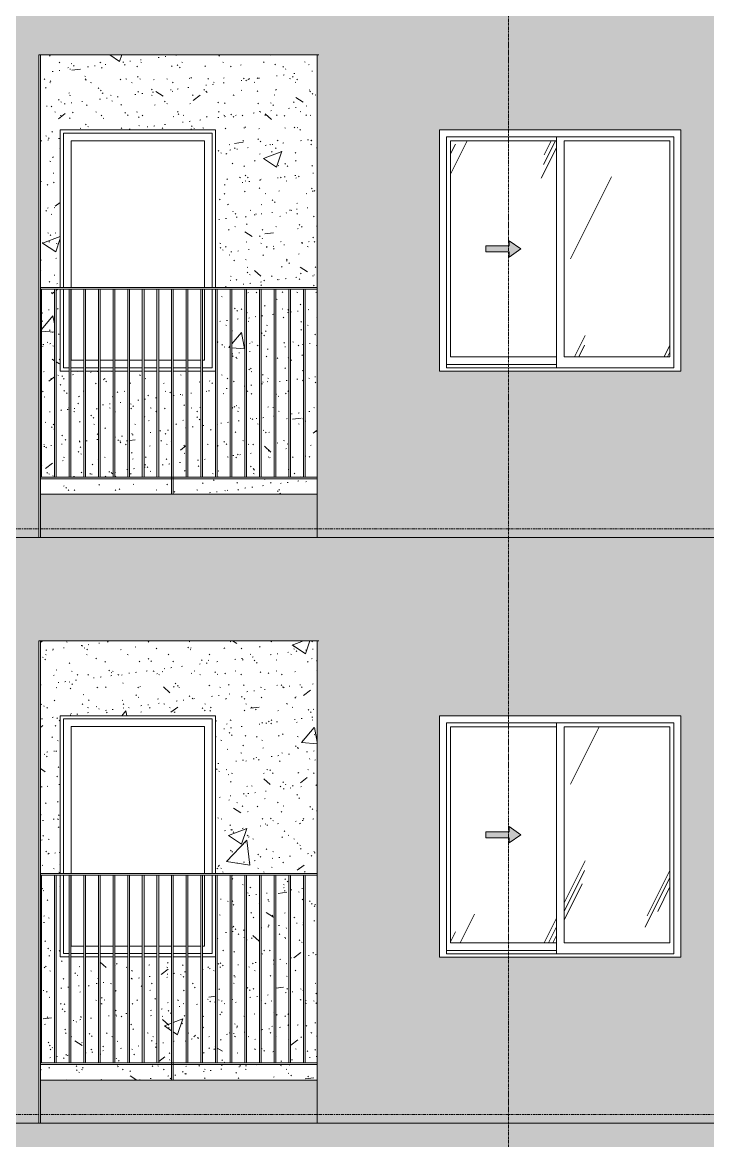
# Model space of a CAD drawing. Header units: millimetres. Extents: x 9199 to 175431, y -4466 to 35300.
# Drawn here: x 25617 to 29592, y 19049 to 25539 of the extents above; entities that cross this region are included whole.
import ezdxf

# ---------------------------------------------------------------- set-up
doc = ezdxf.new("R2010")
doc.units = ezdxf.units.MM
for name, pattern in [('1 NÉT CALL OUT', [6, 3, -3]), ('Centre', [31.75, 6.35, -4.7625, 15.875, -4.7625]), ('Grid Line', [22.225, 12.7, -3.175, 3.175, -3.175])]:
    doc.linetypes.add(name, pattern=pattern)
for name, color, linetype, lineweight in [('0-1', 7, 'Continuous', 5), ('A-DETL-GENF', 92, 'Continuous', 9), ('A-DETL-GENF-1', 92, '1 NÉT CALL OUT', 9), ('A-FLOR-HRAL-1', 253, 'Continuous', 9), ('A-FLOR-LEVL-2', 51, 'Centre', 9), ('A-GLAZ', 151, 'Continuous', 9), ('A-GLAZ-1', 253, 'Continuous', 9), ('A-GLAZ-2', 7, 'Continuous', 9), ('A-GLAZ-3', 7, '1 NÉT CALL OUT', 9), ('A-WALL', 113, 'Continuous', 9), ('A-WALL-PATT', 111, 'Continuous', 9), ('A-WALL-PATT-1', 9, 'Continuous', 9), ('A-WALL-PATT-2', 111, 'Continuous', 5), ('I-WALL', 2, 'Continuous', 9), ('I-WALL-1', 7, 'Continuous', 9), ('S-GRID-1', 1, 'Grid Line', 9)]:
    doc.layers.add(name, color=color, linetype=linetype, lineweight=lineweight)
pattern_1 = [(50, (51388.9, 1200), (1093.104, -95.634), [114.3, -1257.3]), (355, (51388.9, 1200), (-211.457, 1146.34), [91.44, -1005.84]), (100.451, (51480, 1192), (881.656, 1050.7), [97.14, -1068.54]), (46.184, (51389, 1504.8), (1626.475, -252.257), [171.45, -1885.95]), (96.636, (51524.5, 1483.8), (1424.416, 1484.565), [145.71, -1602.81]), (351.184, (51389, 1504.8), (1424.43, 1484.55), [137.16, -1508.76]), (21, (51541.3, 1428.6), (909.686, -613.59), [114.3, -1257.3]), (326, (51541.3, 1428.6), (370.812, 1105.13), [91.44, -1005.84]), (71.451, (51617.1, 1377.5), (1280.503, 491.528), [97.14, -1068.54]), (37.5, (51388.93, 1200), (18.5313, 507.3303), [50.292, -943.356, 50.292, -970.788, -1009.65]), (37.5, (51388.93, 1200), (18.5313, 507.3303), [-2014.728, 50.292, -959.358]), (7.5, (51388.93, 1200), (400.918, 601.084), [50.292, -531.876, 50.292, -920.496, -384.81]), (7.5, (51388.93, 1200), (400.918, 601.084), [-1552.956, 50.292, -334.518]), (327.5, (51049.1, 1200), (813.545, -34.3737), [50.292, -330.708, 50.292, -1138.428, -1577.34]), (327.5, (51049.1, 1200), (813.545, -34.3737), [-1569.72, 50.292, -1527.048]), (317.5, (50896.7, 1200), (888.775, 152.56), [50.292, -445.008, 50.292, -739.14, -1120.14]), (317.5, (50896.7, 1200), (888.775, 152.56), [-1284.732, 50.292, -1069.848])]
pattern_2 = [(37.5, (51388.93, 1200), (-4.79953, 146.8239), [5.029, -110.795, 5.029, -124.511, -123.825]), (37.5, (51388.93, 1200), (-4.79953, 146.8239), [-245.364, 5.029, -118.796]), (7.5, (51388.93, 1200), (134.8574, 215.0472), [5.029, -57.455, 5.029, -99.365, -40.005]), (7.5, (51388.93, 1200), (134.8574, 215.0472), [-166.878, 5.029, -34.976]), (327.5, (51295.21, 1200), (237.29776, 0.4316), [5.029, -33.071, 5.029, -132.131, -179.07]), (327.5, (51295.21, 1200), (237.29776, 0.4316), [-175.26, 5.029, -174.041]), (317.5, (51295.2, 1200), (229.067, 66.8792), [5.029, -14.021, 5.029, -84.887, -102.87]), (317.5, (51295.2, 1200), (229.067, 66.8792), [-108.966, 5.029, -97.841])]
pattern_3 = [(63.435, (53179.2, 1304.34), (-0.001, 1524.001), [532.46, -2875.304]), (63.435, (51655.2, 1304.34), (-0.001, 1524.001), [532.46, -2875.304]), (63.435, (53908.74, 1598.8), (-0.001, 1524.001), [532.46, -2875.304]), (63.435, (52384.74, 1598.8), (-0.001, 1524.001), [532.46, -2875.304]), (63.435, (53798.3, 1494.84), (-0.001, 1524.001), [532.46, -2875.304]), (63.435, (52274.3, 1494.84), (-0.001, 1524.001), [532.46, -2875.304]), (63.435, (53685.8, 2090.1), (-0.001, 1524.001), [258.8, -3148.965]), (63.435, (52161.8, 2090.1), (-0.001, 1524.001), [258.8, -3148.965]), (63.435, (53612.15, 1997.95), (-0.001, 1524.001), [532.46, -2875.304]), (63.435, (52088.15, 1997.95), (-0.001, 1524.001), [532.46, -2875.304]), (63.435, (53625.14, 2064.1), (-0.001, 1524.001), [532.46, -2875.304]), (63.435, (52101.14, 2064.1), (-0.001, 1524.001), [532.46, -2875.304]), (63.435, (53010.3, 1773.94), (-0.001, 1524.001), [532.46, -2875.304]), (63.435, (51486.3, 1773.94), (-0.001, 1524.001), [532.46, -2875.304]), (63.435, (53023.3, 1851.9), (-0.001, 1524.001), [532.46, -2875.304]), (63.435, (51499.3, 1851.9), (-0.001, 1524.001), [532.46, -2875.304]), (63.435, (53026.8, 1908.1), (-0.001, 1524.001), [532.46, -2875.304]), (63.435, (51502.8, 1908.1), (-0.001, 1524.001), [532.46, -2875.304])]
pattern_4 = [(63.435, (53179.2, 1304.34), (-0.001, 1524.001), [532.46, -2875.304]), (63.435, (51655.2, 1304.34), (-0.001, 1524.001), [532.46, -2875.304]), (63.435, (53908.74, 1598.8), (-0.001, 1524.001), [532.46, -2875.304]), (63.435, (52384.74, 1598.8), (-0.001, 1524.001), [532.46, -2875.304]), (63.435, (53798.3, 1494.84), (-0.001, 1524.001), [532.46, -2875.304]), (63.435, (52274.3, 1494.84), (-0.001, 1524.001), [532.46, -2875.304]), (63.435, (53685.8, 2090.1), (-0.001, 1524.001), [258.8, -3148.965]), (63.435, (52161.8, 2090.1), (-0.001, 1524.001), [258.8, -3148.965]), (63.435, (53612.15, 1997.95), (-0.001, 1524.001), [532.46, -2875.304]), (63.435, (52088.15, 1997.95), (-0.001, 1524.001), [532.46, -2875.304]), (63.435, (53625.14, 2064.1), (-0.001, 1524.001), [532.46, -2875.304]), (63.435, (52101.14, 2064.1), (-0.001, 1524.001), [532.46, -2875.304]), (63.435, (53010.3, 1773.94), (-0.001, 1524.001), [532.46, -2875.304]), (63.435, (51486.3, 1773.94), (-0.001, 1524.001), [532.46, -2875.304]), (63.435, (53023.3, 1851.9), (-0.001, 1524.001), [532.46, -2875.304]), (63.435, (51499.3, 1851.9), (-0.001, 1524.001), [532.46, -2875.304]), (63.435, (53026.8, 1908.1), (-0.001, 1524.001), [532.46, -2875.304]), (63.435, (51502.8, 1908.1), (-0.001, 1524.001), [532.46, -2875.304])]

# ---------------------------------------------------------------- blocks, each defined once
blk = doc.blocks.new('M_Fixed - 900 x 1400-901190-TKCS_MẶT ĐỨNG HƯỚNG ĐÔNG')
at = {"layer": 'A-GLAZ-2'}
for p, q in [((25855.9, 7000), (25855.9, 7896)), ((25855.9, 7896), (26717.9, 7896)), ((26717.9, 7896), (26717.9, 7000)), ((25899.9, 7000), (25899.9, 7852)), ((25899.9, 7852), (26673.9, 7852)), ((26673.9, 7852), (26673.9, 7000)), ((25855.9, 6534), (25855.9, 6990)), ((25899.9, 6578), (25899.9, 6990)), ((26673.9, 6990), (26673.9, 6578)), ((26717.9, 6990), (26717.9, 6534)), ((25973.3, 6578), (25899.9, 6578)), ((26058.3, 6578), (25983.3, 6578)), ((26143.2, 6578), (26068.3, 6578)), ((26228.2, 6578), (26153.2, 6578)), ((26313.1, 6578), (26238.2, 6578)), ((26398, 6578), (26323.1, 6578)), ((26483, 6578), (26408, 6578)), ((26567.9, 6578), (26493, 6578)), ((26652.9, 6578), (26577.9, 6578)), ((26673.9, 6578), (26662.9, 6578)), ((25888.4, 6534), (25855.9, 6534)), ((25973.3, 6534), (25898.4, 6534)), ((26058.3, 6534), (25983.3, 6534)), ((26143.2, 6534), (26068.3, 6534)), ((26228.2, 6534), (26153.2, 6534)), ((26313.1, 6534), (26238.2, 6534)), ((26398, 6534), (26323.1, 6534)), ((26483, 6534), (26408, 6534)), ((26567.9, 6534), (26493, 6534)), ((26652.9, 6534), (26577.9, 6534)), ((26717.9, 6534), (26662.9, 6534))]:
    blk.add_line(p, q, dxfattribs=at)
blk = doc.blocks.new('Railing - 10mm-901206-TKCS_MẶT ĐỨNG HƯỚNG ĐÔNG')
at = {"layer": 'A-FLOR-HRAL-1'}
for p, q in [((51816.4, 5900), (51816.4, 6990)), ((51826.4, 5900), (51826.4, 6990))]:
    blk.add_line(p, q, dxfattribs=at)
blk = doc.blocks.new('Railing - 50 x 10mm-901224-TKCS_MẶT ĐỨNG HƯỚNG ĐÔNG')
at = {"layer": 'A-FLOR-HRAL-1'}
for p, q in [((52580.9, 6990), (52590.9, 6990)), ((52580.9, 5800), (52580.9, 6990)), ((52590.9, 5800), (52590.9, 6990))]:
    blk.add_line(p, q, dxfattribs=at)
blk = doc.blocks.new('Railing - 10mm-V14-TKCS_MẶT ĐỨNG HƯỚNG ĐÔNG')
at = {"layer": 'A-FLOR-HRAL-1'}
blk.add_line((45145.352937, 5900), (45145.352937, 6990), dxfattribs=at)
blk = doc.blocks.new('Railing - Railing-884635-TKCS_MẶT ĐỨNG HƯỚNG ĐÔNG')
at = {"layer": 'A-FLOR-HRAL-1'}
for p, q in [((25721.9, 5900), (27326.9, 5900)), ((27326.9, 5890), (25721.9, 5890))]:
    blk.add_line(p, q, dxfattribs=at)
at = {"extrusion": (0, 0, -1), "zscale": -1}
for name, p in [('Railing - 10mm-V14-TKCS_MẶT ĐỨNG HƯỚNG ĐÔNG', (-70873.9, 0)), ('Railing - 10mm-901206-TKCS_MẶT ĐỨNG HƯỚNG ĐÔNG', (-77629.9, 0)), ('Railing - 10mm-901206-TKCS_MẶT ĐỨNG HƯỚNG ĐÔNG', (-77714.8, 0)), ('Railing - 10mm-901206-TKCS_MẶT ĐỨNG HƯỚNG ĐÔNG', (-77799.8, 0)), ('Railing - 10mm-901206-TKCS_MẶT ĐỨNG HƯỚNG ĐÔNG', (-77884.7, 0)), ('Railing - 10mm-901206-TKCS_MẶT ĐỨNG HƯỚNG ĐÔNG', (-77969.7, 0)), ('Railing - 10mm-901206-TKCS_MẶT ĐỨNG HƯỚNG ĐÔNG', (-78054.6, 0)), ('Railing - 10mm-901206-TKCS_MẶT ĐỨNG HƯỚNG ĐÔNG', (-78139.5, 0)), ('Railing - 10mm-901206-TKCS_MẶT ĐỨNG HƯỚNG ĐÔNG', (-78224.5, 0)), ('Railing - 50 x 10mm-901224-TKCS_MẶT ĐỨNG HƯỚNG ĐÔNG', (-79073.9, 0)), ('Railing - 10mm-901206-TKCS_MẶT ĐỨNG HƯỚNG ĐÔNG', (-78394.4, 0)), ('Railing - 10mm-901206-TKCS_MẶT ĐỨNG HƯỚNG ĐÔNG', (-78479.3, 0)), ('Railing - 10mm-901206-TKCS_MẶT ĐỨNG HƯỚNG ĐÔNG', (-78564.2, 0)), ('Railing - 10mm-901206-TKCS_MẶT ĐỨNG HƯỚNG ĐÔNG', (-78649.2, 0)), ('Railing - 10mm-901206-TKCS_MẶT ĐỨNG HƯỚNG ĐÔNG', (-78734.1, 0)), ('Railing - 10mm-901206-TKCS_MẶT ĐỨNG HƯỚNG ĐÔNG', (-78819.1, 0)), ('Railing - 10mm-901206-TKCS_MẶT ĐỨNG HƯỚNG ĐÔNG', (-78904, 0)), ('Railing - 10mm-901206-TKCS_MẶT ĐỨNG HƯỚNG ĐÔNG', (-78988.9, 0)), ('Railing - 10mm-901206-TKCS_MẶT ĐỨNG HƯỚNG ĐÔNG', (-79073.9, 0))]:
    blk.add_blockref(name, p, dxfattribs=at)
blk = doc.blocks.new('Top Rail Type - Top Rail_Internal_-884636-TKCS_MẶT ĐỨNG HƯỚNG ĐÔNG')
at = {"layer": 'A-FLOR-HRAL-1'}
for p, q in [((27326.9, 7000), (25721.9, 7000)), ((27326.9, 6990), (25721.9, 6990))]:
    blk.add_line(p, q, dxfattribs=at)
blk = doc.blocks.new('NCV_TKTC_TANG 6 - 8_rvt-1-TKCS_MẶT ĐỨNG HƯỚNG ĐÔNG')
at = {"layer": 'A-WALL-PATT-1'}
h = blk.add_hatch(dxfattribs=at)
h.set_pattern_fill('FP_2', color=256, style=0, pattern_type=2)
h.set_pattern_definition(pattern_1)
h.paths.add_polyline_path([(25733.6, 22800), (26483, 22800), (26483, 22890), (25721.9, 22890), (25721.9, 22800), (25733.6, 22800)])
h.paths.add_polyline_path([(27287.9, 22800), (27326.9, 22800), (27326.9, 22890), (26493, 22890), (26493, 22800), (27224.6, 22800)])
h.paths.add_polyline_path([(26493, 22900), (26567.9, 22900), (26567.9, 23515), (26493, 23515), (26493, 23295.5)])
h.paths.add_polyline_path([(26577.9, 22900), (26652.9, 22900), (26652.9, 23515), (26577.9, 23515), (26577.9, 23295.5)])
h.paths.add_polyline_path([(26662.9, 22900), (26737.8, 22900), (26736.9, 23515), (26662.9, 23515), (26662.9, 23295.5)])
h.paths.add_polyline_path([(26747.8, 22900), (26822.7, 22900), (26822.7, 23990), (26747.8, 23990), (26747.8, 23295.5)])
h.paths.add_polyline_path([(26832.7, 22900), (26907.7, 22900), (26907.7, 23990), (26832.7, 23990), (26832.7, 23295.5)])
h.paths.add_polyline_path([(26483, 22900), (26483, 23515), (26408, 23515), (26408, 22900)])
h.paths.add_polyline_path([(26992.6, 22900), (26992.6, 23990), (26917.7, 23990), (26917.7, 22900)])
h.paths.add_polyline_path([(27002.6, 22900), (27077.6, 22900), (27077.6, 23990), (27002.6, 23990), (27002.6, 23125.5)])
h.paths.add_polyline_path([(27087.6, 22900), (27162.5, 22900), (27162.5, 23990), (27087.6, 23990), (27087.6, 23000.9)])
h.paths.add_polyline_path([(26398, 22900), (26398, 23515), (26323.1, 23515), (26323.1, 22900)])
h.paths.add_polyline_path([(26313.1, 22900), (26313.1, 23515), (26238.2, 23515), (26238.2, 22900)])
h.paths.add_polyline_path([(27172.5, 22900), (27247.4, 22900), (27247.4, 23990), (27172.5, 23990), (27172.5, 23242.9)])
h.paths.add_polyline_path([(27257.4, 22900), (27326.9, 22900), (27326.9, 23990), (27257.4, 23990), (27257.4, 22916.8)])
h.paths.add_polyline_path([(26228.2, 22900), (26228.2, 23515), (26153.2, 23515), (26153.2, 22900)])
h.paths.add_polyline_path([(25803.5, 22900), (25803.5, 23990), (25728.5, 23990), (25728.5, 22900), (25755.2, 22900)])
h.paths.add_polyline_path([(25813.5, 22900), (25888.4, 22900), (25888.4, 23515), (25836.9, 23515), (25836.9, 23990), (25813.5, 23990), (25813.5, 23295.5)])
h.paths.add_polyline_path([(25898.4, 22900), (25973.3, 22900), (25973.3, 23515), (25898.4, 23515), (25898.4, 23295.5)])
h.paths.add_polyline_path([(26015.3, 22900), (26058.3, 22900), (26058.3, 23515), (25983.3, 23515), (25983.3, 22900)])
h.paths.add_polyline_path([(26143.2, 22900), (26143.2, 23515), (26068.3, 23515), (26068.3, 22900)])
h.paths.add_polyline_path([(26975.3, 24000), (27326.9, 24000), (27326.9, 25350), (25721.9, 25350), (25721.9, 24000), (25836.9, 24000), (25836.9, 24915), (26736.9, 24915), (26736.9, 24000), (26791.7, 24000)])
h = blk.add_hatch(dxfattribs=at)
h.set_pattern_fill('FP_3', color=256, style=0, pattern_type=2)
h.set_pattern_definition(pattern_2)
h.paths.add_polyline_path([(25733.6, 22800), (26483, 22800), (26483, 22890), (25721.9, 22890), (25721.9, 22800), (25733.6, 22800)])
h.paths.add_polyline_path([(27287.9, 22800), (27326.9, 22800), (27326.9, 22890), (26493, 22890), (26493, 22800), (27224.6, 22800)])
h.paths.add_polyline_path([(26493, 22900), (26567.9, 22900), (26567.9, 23515), (26493, 23515), (26493, 23295.5)])
h.paths.add_polyline_path([(26577.9, 22900), (26652.9, 22900), (26652.9, 23515), (26577.9, 23515), (26577.9, 23295.5)])
h.paths.add_polyline_path([(26662.9, 22900), (26737.8, 22900), (26736.9, 23515), (26662.9, 23515), (26662.9, 23295.5)])
h.paths.add_polyline_path([(26747.8, 22900), (26822.7, 22900), (26822.7, 23990), (26747.8, 23990), (26747.8, 23295.5)])
h.paths.add_polyline_path([(26832.7, 22900), (26907.7, 22900), (26907.7, 23990), (26832.7, 23990), (26832.7, 23295.5)])
h.paths.add_polyline_path([(26483, 22900), (26483, 23515), (26408, 23515), (26408, 22900)])
h.paths.add_polyline_path([(26992.6, 22900), (26992.6, 23990), (26917.7, 23990), (26917.7, 22900)])
h.paths.add_polyline_path([(27002.6, 22900), (27077.6, 22900), (27077.6, 23990), (27002.6, 23990), (27002.6, 23125.5)])
h.paths.add_polyline_path([(27087.6, 22900), (27162.5, 22900), (27162.5, 23990), (27087.6, 23990), (27087.6, 23000.9)])
h.paths.add_polyline_path([(26398, 22900), (26398, 23515), (26323.1, 23515), (26323.1, 22900)])
h.paths.add_polyline_path([(26313.1, 22900), (26313.1, 23515), (26238.2, 23515), (26238.2, 22900)])
h.paths.add_polyline_path([(27172.5, 22900), (27247.4, 22900), (27247.4, 23990), (27172.5, 23990), (27172.5, 23242.9)])
h.paths.add_polyline_path([(27257.4, 22900), (27326.9, 22900), (27326.9, 23990), (27257.4, 23990), (27257.4, 22916.8)])
h.paths.add_polyline_path([(26228.2, 22900), (26228.2, 23515), (26153.2, 23515), (26153.2, 22900)])
h.paths.add_polyline_path([(25803.5, 22900), (25803.5, 23990), (25728.5, 23990), (25728.5, 22900), (25755.2, 22900)])
h.paths.add_polyline_path([(25813.5, 22900), (25888.4, 22900), (25888.4, 23515), (25836.9, 23515), (25836.9, 23990), (25813.5, 23990), (25813.5, 23295.5)])
h.paths.add_polyline_path([(25898.4, 22900), (25973.3, 22900), (25973.3, 23515), (25898.4, 23515), (25898.4, 23295.5)])
h.paths.add_polyline_path([(26015.3, 22900), (26058.3, 22900), (26058.3, 23515), (25983.3, 23515), (25983.3, 22900)])
h.paths.add_polyline_path([(26143.2, 22900), (26143.2, 23515), (26068.3, 23515), (26068.3, 22900)])
h.paths.add_polyline_path([(26975.3, 24000), (27326.9, 24000), (27326.9, 25350), (25721.9, 25350), (25721.9, 24000), (25836.9, 24000), (25836.9, 24915), (26736.9, 24915), (26736.9, 24000), (26791.7, 24000)])
at = {"layer": 'I-WALL-1'}
for p, q in [((25836.9, 24000), (25836.9, 24915)), ((25836.9, 24915), (26736.9, 24915)), ((26736.9, 24915), (26736.9, 24000)), ((25836.9, 23515), (25836.9, 23990)), ((26736.9, 23990), (26736.9, 23515)), ((25888.4, 23515), (25836.9, 23515)), ((25973.3, 23515), (25898.4, 23515)), ((26058.3, 23515), (25983.3, 23515)), ((26143.2, 23515), (26068.3, 23515)), ((26228.2, 23515), (26153.2, 23515)), ((26313.1, 23515), (26238.2, 23515)), ((26398, 23515), (26323.1, 23515)), ((26483, 23515), (26408, 23515)), ((26567.9, 23515), (26493, 23515)), ((26652.9, 23515), (26577.9, 23515)), ((26736.9, 23515), (26662.9, 23515))]:
    blk.add_line(p, q, dxfattribs=at)
at = {"layer": 'A-FLOR-HRAL-1'}
for name in ['Top Rail Type - Top Rail_Internal_-884636-TKCS_MẶT ĐỨNG HƯỚNG ĐÔNG', 'Railing - Railing-884635-TKCS_MẶT ĐỨNG HƯỚNG ĐÔNG']:
    blk.add_blockref(name, (0, 17000), dxfattribs=at)
at = {"layer": 'A-GLAZ-1'}
blk.add_blockref('M_Fixed - 900 x 1400-901190-TKCS_MẶT ĐỨNG HƯỚNG ĐÔNG', (0, 17000), dxfattribs=at)
blk = doc.blocks.new('NCV_TKTC_TANG 6 - 8_rvt-3-TKCS_MẶT ĐỨNG HƯỚNG ĐÔNG')
at = {"layer": 'A-WALL-PATT-1'}
h = blk.add_hatch(dxfattribs=at)
h.set_pattern_fill('FP_2', color=256, style=0, pattern_type=2)
h.set_pattern_definition(pattern_1)
h.paths.add_polyline_path([(25721.9, 19400), (26483, 19400), (26483, 19490), (25721.9, 19490), (25721.9, 19431.2)])
h.paths.add_polyline_path([(27224.6, 19400), (27326.9, 19400), (27326.9, 19490), (26493, 19490), (26493, 19400)])
h.paths.add_polyline_path([(25733.6, 19500), (25803.5, 19500), (25803.5, 20590), (25728.5, 20590), (25728.5, 19500)])
h.paths.add_polyline_path([(26238.2, 19500), (26313.1, 19500), (26313.1, 20115), (26238.2, 20115), (26238.2, 19689.9)])
h.paths.add_polyline_path([(26323.1, 19500), (26398, 19500), (26398, 20115), (26323.1, 20115), (26323.1, 19762.3)])
h.paths.add_polyline_path([(26228.2, 19500), (26228.2, 20115), (26153.2, 20115), (26153.2, 19500)])
h.paths.add_polyline_path([(26483, 19500), (26483, 20115), (26408, 20115), (26408, 19500)])
h.paths.add_polyline_path([(26143.2, 19500), (26143.2, 20115), (26068.3, 20115), (26068.3, 19500)])
h.paths.add_polyline_path([(26493, 19500), (26567.9, 19500), (26567.9, 20115), (26493, 20115), (26493, 19907.1)])
h.paths.add_polyline_path([(26577.9, 19500), (26652.9, 19500), (26652.9, 20115), (26577.9, 20115), (26577.9, 19979.5)])
h.paths.add_polyline_path([(26662.9, 19500), (26737.8, 19500), (26736.9, 20115), (26662.9, 20115), (26662.9, 20049.5)])
h.paths.add_polyline_path([(26747.8, 19500), (26822.7, 19500), (26822.7, 20590), (26747.8, 20590), (26747.8, 20049.5)])
h.paths.add_polyline_path([(26907.7, 19500), (26907.7, 20590), (26832.7, 20590), (26832.7, 19500)])
h.paths.add_polyline_path([(26917.7, 19500), (26992.6, 19500), (26992.6, 20590), (26917.7, 20590), (26917.7, 19850)])
h.paths.add_polyline_path([(27002.6, 19500), (27077.6, 19500), (27077.6, 20590), (27002.6, 20590), (27002.6, 19725.5)])
h.paths.add_polyline_path([(27087.6, 19500), (27162.5, 19500), (27162.5, 20590), (27087.6, 20590), (27087.6, 19600.9)])
h.paths.add_polyline_path([(27172.5, 19500), (27247.4, 19500), (27247.4, 20590), (27172.5, 20590), (27172.5, 19842.9)])
h.paths.add_polyline_path([(25983.3, 19500), (26058.3, 19500), (26058.3, 20115), (25983.3, 20115), (25983.3, 20049.5)])
h.paths.add_polyline_path([(25973.3, 19500), (25973.3, 20115), (25898.4, 20115), (25898.4, 19500)])
h.paths.add_polyline_path([(27326.9, 19500), (27326.9, 20590), (27257.4, 20590), (27257.4, 19500), (27261.8, 19500)])
h.paths.add_polyline_path([(25888.4, 19500), (25888.4, 20115), (25836.9, 20115), (25836.9, 20590), (25813.5, 20590), (25813.5, 19500)])
h.paths.add_polyline_path([(27326.9, 20600), (27326.9, 21950), (25721.9, 21950), (25721.9, 20600), (25836.9, 20600), (25836.9, 21515), (26736.9, 21515), (26736.9, 20600), (26975.3, 20600)])
h = blk.add_hatch(dxfattribs=at)
h.set_pattern_fill('FP_3', color=256, style=0, pattern_type=2)
h.set_pattern_definition(pattern_2)
h.paths.add_polyline_path([(25721.9, 19400), (26483, 19400), (26483, 19490), (25721.9, 19490), (25721.9, 19431.2)])
h.paths.add_polyline_path([(27224.6, 19400), (27326.9, 19400), (27326.9, 19490), (26493, 19490), (26493, 19400)])
h.paths.add_polyline_path([(25733.6, 19500), (25803.5, 19500), (25803.5, 20590), (25728.5, 20590), (25728.5, 19500)])
h.paths.add_polyline_path([(26238.2, 19500), (26313.1, 19500), (26313.1, 20115), (26238.2, 20115), (26238.2, 19689.9)])
h.paths.add_polyline_path([(26323.1, 19500), (26398, 19500), (26398, 20115), (26323.1, 20115), (26323.1, 19762.3)])
h.paths.add_polyline_path([(26228.2, 19500), (26228.2, 20115), (26153.2, 20115), (26153.2, 19500)])
h.paths.add_polyline_path([(26483, 19500), (26483, 20115), (26408, 20115), (26408, 19500)])
h.paths.add_polyline_path([(26143.2, 19500), (26143.2, 20115), (26068.3, 20115), (26068.3, 19500)])
h.paths.add_polyline_path([(26493, 19500), (26567.9, 19500), (26567.9, 20115), (26493, 20115), (26493, 19907.1)])
h.paths.add_polyline_path([(26577.9, 19500), (26652.9, 19500), (26652.9, 20115), (26577.9, 20115), (26577.9, 19979.5)])
h.paths.add_polyline_path([(26662.9, 19500), (26737.8, 19500), (26736.9, 20115), (26662.9, 20115), (26662.9, 20049.5)])
h.paths.add_polyline_path([(26747.8, 19500), (26822.7, 19500), (26822.7, 20590), (26747.8, 20590), (26747.8, 20049.5)])
h.paths.add_polyline_path([(26907.7, 19500), (26907.7, 20590), (26832.7, 20590), (26832.7, 19500)])
h.paths.add_polyline_path([(26917.7, 19500), (26992.6, 19500), (26992.6, 20590), (26917.7, 20590), (26917.7, 19850)])
h.paths.add_polyline_path([(27002.6, 19500), (27077.6, 19500), (27077.6, 20590), (27002.6, 20590), (27002.6, 19725.5)])
h.paths.add_polyline_path([(27087.6, 19500), (27162.5, 19500), (27162.5, 20590), (27087.6, 20590), (27087.6, 19600.9)])
h.paths.add_polyline_path([(27172.5, 19500), (27247.4, 19500), (27247.4, 20590), (27172.5, 20590), (27172.5, 19842.9)])
h.paths.add_polyline_path([(25983.3, 19500), (26058.3, 19500), (26058.3, 20115), (25983.3, 20115), (25983.3, 20049.5)])
h.paths.add_polyline_path([(25973.3, 19500), (25973.3, 20115), (25898.4, 20115), (25898.4, 19500)])
h.paths.add_polyline_path([(27326.9, 19500), (27326.9, 20590), (27257.4, 20590), (27257.4, 19500), (27261.8, 19500)])
h.paths.add_polyline_path([(25888.4, 19500), (25888.4, 20115), (25836.9, 20115), (25836.9, 20590), (25813.5, 20590), (25813.5, 19500)])
h.paths.add_polyline_path([(27326.9, 20600), (27326.9, 21950), (25721.9, 21950), (25721.9, 20600), (25836.9, 20600), (25836.9, 21515), (26736.9, 21515), (26736.9, 20600), (26975.3, 20600)])
at = {"layer": 'I-WALL-1'}
for p, q in [((25836.9, 20600), (25836.9, 21515)), ((25836.9, 21515), (26736.9, 21515)), ((26736.9, 21515), (26736.9, 20600)), ((25836.9, 20115), (25836.9, 20590)), ((26736.9, 20590), (26736.9, 20115)), ((25888.4, 20115), (25836.9, 20115)), ((25973.3, 20115), (25898.4, 20115)), ((26058.3, 20115), (25983.3, 20115)), ((26143.2, 20115), (26068.3, 20115)), ((26228.2, 20115), (26153.2, 20115)), ((26313.1, 20115), (26238.2, 20115)), ((26398, 20115), (26323.1, 20115)), ((26483, 20115), (26408, 20115)), ((26567.9, 20115), (26493, 20115)), ((26652.9, 20115), (26577.9, 20115)), ((26736.9, 20115), (26662.9, 20115))]:
    blk.add_line(p, q, dxfattribs=at)
at = {"layer": 'A-FLOR-HRAL-1'}
for name in ['Top Rail Type - Top Rail_Internal_-884636-TKCS_MẶT ĐỨNG HƯỚNG ĐÔNG', 'Railing - Railing-884635-TKCS_MẶT ĐỨNG HƯỚNG ĐÔNG']:
    blk.add_blockref(name, (0, 13600), dxfattribs=at)
at = {"layer": 'A-GLAZ-1'}
blk.add_blockref('M_Fixed - 900 x 1400-901190-TKCS_MẶT ĐỨNG HƯỚNG ĐÔNG', (0, 13600), dxfattribs=at)
blk = doc.blocks.new('1_FAMILY RVT - W01-WxH 1400x1400xmm-V110-TKCS_MẶT ĐỨNG HƯỚNG ĐÔNG')
at = {"layer": 'A-DETL-GENF-1'}
blk.add_hatch(color=256, dxfattribs=at).paths.add_polyline_path([(28441.9, 20776.5), (28509.6, 20823.9), (28441.9, 20871.4), (28441.9, 20840.9), (28306.4, 20840.9), (28306.4, 20807), (28441.9, 20807)])
at = {"layer": 'A-GLAZ'}
h = blk.add_hatch(dxfattribs=at)
h.set_pattern_fill('FP_1', color=256, style=0, pattern_type=2)
h.set_pattern_definition(pattern_3)
h.paths.add_polyline_path([(28715.1, 20197), (28715.1, 21450.9), (28100.9, 21450.9), (28100.9, 20197)])
h.paths.add_polyline_path([(28441.9, 20776.5), (28441.9, 20807), (28306.4, 20807), (28306.4, 20840.9), (28441.9, 20840.9), (28441.9, 20871.4), (28509.6, 20823.9), (28485.4, 20807)])
h = blk.add_hatch(dxfattribs=at)
h.set_pattern_fill('FP_1', color=256, style=0, pattern_type=2)
h.set_pattern_definition(pattern_3)
h.paths.add_polyline_path([(29373.9, 20197), (29373.9, 21450.9), (28759.6, 21450.9), (28759.6, 20197)])
at = {"layer": 'A-DETL-GENF'}
for p, q in [((28306.4, 20840.9), (28306.4, 20807)), ((28306.4, 20840.9), (28441.9, 20840.9)), ((28441.9, 20840.9), (28306.4, 20840.9)), ((28306.4, 20840.9), (28306.4, 20807)), ((28441.9, 20871.4), (28441.9, 20840.9)), ((28509.6, 20823.9), (28441.9, 20871.4)), ((28509.6, 20823.9), (28441.9, 20871.4)), ((28441.9, 20871.4), (28441.9, 20840.9)), ((28306.4, 20807), (28441.9, 20807)), ((28306.4, 20807), (28441.9, 20807)), ((28509.6, 20823.9), (28441.9, 20776.5)), ((28441.9, 20776.5), (28509.6, 20823.9)), ((28441.9, 20807), (28441.9, 20776.5)), ((28441.9, 20807), (28441.9, 20776.5))]:
    blk.add_line(p, q, dxfattribs=at)
at = {"layer": 'A-GLAZ'}
for p, q in [((29437.4, 21514.4), (28037.4, 21514.4)), ((28037.4, 21514.4), (28037.4, 20114.4)), ((29437.4, 21514.4), (29437.4, 20114.4)), ((28078.3, 21473.5), (29396.4, 21473.5)), ((28078.3, 20133.5), (28078.3, 21473.5)), ((28100.9, 21450.9), (28100.9, 20197)), ((28715.1, 21450.9), (28100.9, 21450.9)), ((28715.1, 21473.5), (28715.1, 20133.5)), ((28759.6, 20197), (28759.6, 21450.9)), ((28759.6, 21450.9), (29373.9, 21450.9)), ((29373.9, 21450.9), (29373.9, 20197)), ((29396.4, 20133.5), (29396.4, 21473.5)), ((28100.9, 20197), (28715.1, 20197)), ((29373.9, 20197), (28759.6, 20197)), ((28715.1, 20152.5), (28078.3, 20152.5)), ((28715.1, 20152.5), (28078.3, 20152.5)), ((29396.4, 20133.5), (28078.3, 20133.5)), ((29437.4, 20114.4), (28037.4, 20114.4))]:
    blk.add_line(p, q, dxfattribs=at)
blk = doc.blocks.new('1_FAMILY RVT - W01-WxH 1400x1400xmm-V120-TKCS_MẶT ĐỨNG HƯỚNG ĐÔNG')
at = {"layer": 'A-DETL-GENF-1'}
blk.add_hatch(color=256, dxfattribs=at).paths.add_polyline_path([(28441.9, 24176.5), (28509.6, 24223.9), (28441.9, 24271.4), (28441.9, 24240.9), (28306.4, 24240.9), (28306.4, 24207), (28441.9, 24207)])
at = {"layer": 'A-GLAZ'}
h = blk.add_hatch(dxfattribs=at)
h.set_pattern_fill('FP_4', color=256, style=0, pattern_type=2)
h.set_pattern_definition(pattern_4)
h.paths.add_polyline_path([(28715.1, 23597), (28715.1, 24850.9), (28100.9, 24850.9), (28100.9, 23597)])
h.paths.add_polyline_path([(28441.9, 24176.5), (28441.9, 24207), (28306.4, 24207), (28306.4, 24240.9), (28441.9, 24240.9), (28441.9, 24271.4), (28509.6, 24223.9), (28485.4, 24207)])
h = blk.add_hatch(dxfattribs=at)
h.set_pattern_fill('FP_4', color=256, style=0, pattern_type=2)
h.set_pattern_definition(pattern_4)
h.paths.add_polyline_path([(29373.9, 23597), (29373.9, 24850.9), (28759.6, 24850.9), (28759.6, 23597)])
at = {"layer": 'A-DETL-GENF'}
for p, q in [((28306.4, 24240.9), (28306.4, 24207)), ((28306.4, 24240.9), (28441.9, 24240.9)), ((28441.9, 24240.9), (28306.4, 24240.9)), ((28306.4, 24240.9), (28306.4, 24207)), ((28306.4, 24207), (28441.9, 24207)), ((28306.4, 24207), (28441.9, 24207)), ((28441.9, 24271.4), (28441.9, 24240.9)), ((28509.6, 24223.9), (28441.9, 24271.4)), ((28509.6, 24223.9), (28441.9, 24271.4)), ((28441.9, 24271.4), (28441.9, 24240.9)), ((28509.6, 24223.9), (28441.9, 24176.5)), ((28441.9, 24176.5), (28509.6, 24223.9)), ((28441.9, 24207), (28441.9, 24176.5)), ((28441.9, 24207), (28441.9, 24176.5))]:
    blk.add_line(p, q, dxfattribs=at)
at = {"layer": 'A-GLAZ'}
for p, q in [((29437.4, 24914.4), (28037.4, 24914.4)), ((28037.4, 24914.4), (28037.4, 23514.4)), ((28078.3, 24873.5), (29396.4, 24873.5)), ((28078.3, 23533.5), (28078.3, 24873.5)), ((28715.1, 24873.5), (28715.1, 23533.5)), ((29396.4, 23533.5), (29396.4, 24873.5)), ((29437.4, 24914.4), (29437.4, 23514.4)), ((28100.9, 24850.9), (28100.9, 23597)), ((28715.1, 24850.9), (28100.9, 24850.9)), ((28759.6, 23597), (28759.6, 24850.9)), ((28759.6, 24850.9), (29373.9, 24850.9)), ((29373.9, 24850.9), (29373.9, 23597)), ((28100.9, 23597), (28715.1, 23597)), ((29373.9, 23597), (28759.6, 23597)), ((29437.4, 23514.4), (28037.4, 23514.4)), ((28715.1, 23552.5), (28078.3, 23552.5)), ((28715.1, 23552.5), (28078.3, 23552.5)), ((29396.4, 23533.5), (28078.3, 23533.5))]:
    blk.add_line(p, q, dxfattribs=at)

msp = doc.modelspace()

# ---------------------------------------------------------------- hatches: boundary and pattern name
at = {"layer": 'A-WALL-PATT'}
for points in [[(25733.6, 22550), (27326.9, 22550), (27326.9, 22800), (25721.9, 22800), (25721.9, 22550)], [(27326.9, 19150), (27326.9, 19400), (25721.9, 19400), (25721.9, 19150), (25733.6, 19150)]]:
    msp.add_hatch(color=256, dxfattribs=at).paths.add_polyline_path(points)
at = {"layer": 'A-WALL-PATT-2'}
h = msp.add_hatch(color=256, dxfattribs=at)
h.paths.add_polyline_path([(22232.4, 22550), (25711.9, 22550), (25711.9, 25950), (22232.4, 25950), (22232.4, 23295.5)])
h.paths.add_polyline_path([(22436.9, 22800), (22436.9, 25350), (25361.9, 25350), (25361.9, 22800), (23617.2, 22800)])
for points in [[(27336.9, 25350), (27336.9, 25950), (25711.9, 25950), (25711.9, 25350), (25733.6, 25350)], [(25733.6, 21950), (27336.9, 21950), (27336.9, 22550), (25711.9, 22550), (25711.9, 21950)], [(25733.6, 18550), (27336.9, 18550), (27336.9, 19150), (25711.9, 19150), (25711.9, 18550)]]:
    msp.add_hatch(color=256, dxfattribs=at).paths.add_polyline_path(points)
h = msp.add_hatch(color=256, dxfattribs=at)
h.paths.add_polyline_path([(27326.9, 22550), (30437.4, 22550), (30437.4, 25950), (27336.9, 25950), (27336.9, 25350), (27326.9, 25350), (27326.9, 23295.5)])
h.paths.add_polyline_path([(29396.4, 23514.4), (28037.4, 23514.4), (28037.4, 24914.4), (29437.4, 24914.4), (29437.4, 23514.4)])
h = msp.add_hatch(color=256, dxfattribs=at)
h.paths.add_polyline_path([(22232.4, 19150), (25711.9, 19150), (25711.9, 22550), (22232.4, 22550), (22232.4, 20049.5)])
h.paths.add_polyline_path([(23617.2, 19400), (22436.9, 19400), (22436.9, 21950), (25361.9, 21950), (25361.9, 19400), (24675.4, 19400)])
h = msp.add_hatch(color=256, dxfattribs=at)
h.paths.add_polyline_path([(27336.9, 19150), (30437.4, 19150), (30437.4, 22550), (27336.9, 22550), (27336.9, 21950), (27326.9, 21950), (27326.9, 19150)])
h.paths.add_polyline_path([(28037.4, 20114.4), (28037.4, 21514.4), (29437.4, 21514.4), (29437.4, 20114.4), (28078.3, 20114.4)])
h = msp.add_hatch(color=256, dxfattribs=at)
h.paths.add_polyline_path([(22232.4, 15750), (25721.9, 15750), (25721.9, 18550), (25711.9, 18550), (25711.9, 19150), (22232.4, 19150), (22232.4, 16803.4)])
h.paths.add_polyline_path([(22436.9, 16000), (22436.9, 18550), (25361.9, 18550), (25361.9, 16000), (23617.2, 16000)])
h = msp.add_hatch(color=256, dxfattribs=at)
h.paths.add_polyline_path([(27336.9, 15750), (30437.4, 15750), (30437.4, 19150), (27336.9, 19150), (27336.9, 18550), (27326.9, 18550), (27326.9, 15750)])
h.paths.add_polyline_path([(29437.4, 16714.4), (28037.4, 16714.4), (28037.4, 18114.4), (29437.4, 18114.4), (29437.4, 16733.5)])

# ---------------------------------------------------------------- linework, layer by layer
at = {"layer": 'A-FLOR-LEVL-2'}
for p, q in [((9199.1, 22600), (84597.8, 22600)), ((9199.1, 19200), (84597.8, 19200))]:
    msp.add_line(p, q, dxfattribs=at)
at = {"layer": 'A-WALL'}
for p, q in [((25711.9, 22550), (25711.9, 25350)), ((27326.9, 25350), (27326.9, 22550)), ((25711.9, 22550), (19136.9, 22550)), ((19136.9, 22550), (25711.9, 22550)), ((33841.9, 22550), (27336.9, 22550)), ((27336.9, 22550), (33841.9, 22550)), ((25711.9, 19150), (25711.9, 21950)), ((27326.9, 21950), (27326.9, 19150)), ((25711.9, 19150), (19136.9, 19150)), ((19136.9, 19150), (25711.9, 19150)), ((33841.9, 19150), (27336.9, 19150)), ((27336.9, 19150), (33841.9, 19150))]:
    msp.add_line(p, q, dxfattribs=at)
at = {"layer": 'I-WALL'}
for p, q in [((25711.9, 25350), (27336.9, 25350)), ((25721.9, 25350), (25721.9, 22550)), ((27326.9, 22800), (25721.9, 22800)), ((27336.9, 22550), (25711.9, 22550)), ((25711.9, 21950), (27336.9, 21950)), ((25721.9, 21950), (25721.9, 19150)), ((27326.9, 19400), (25721.9, 19400)), ((27336.9, 19150), (25711.9, 19150))]:
    msp.add_line(p, q, dxfattribs=at)
at = {"layer": 'S-GRID-1'}
msp.add_line((28436.9, 1454.4), (28436.9, 30542.5), dxfattribs=at)

# ---------------------------------------------------------------- block references
at = {"layer": '0-1'}
for name in ['NCV_TKTC_TANG 6 - 8_rvt-1-TKCS_MẶT ĐỨNG HƯỚNG ĐÔNG', 'NCV_TKTC_TANG 6 - 8_rvt-3-TKCS_MẶT ĐỨNG HƯỚNG ĐÔNG']:
    msp.add_blockref(name, (0, 0), dxfattribs=at)
at = {"layer": 'A-GLAZ-3'}
for name in ['1_FAMILY RVT - W01-WxH 1400x1400xmm-V120-TKCS_MẶT ĐỨNG HƯỚNG ĐÔNG', '1_FAMILY RVT - W01-WxH 1400x1400xmm-V110-TKCS_MẶT ĐỨNG HƯỚNG ĐÔNG']:
    msp.add_blockref(name, (0, 0), dxfattribs=at)

doc.saveas('drawing.dxf')
